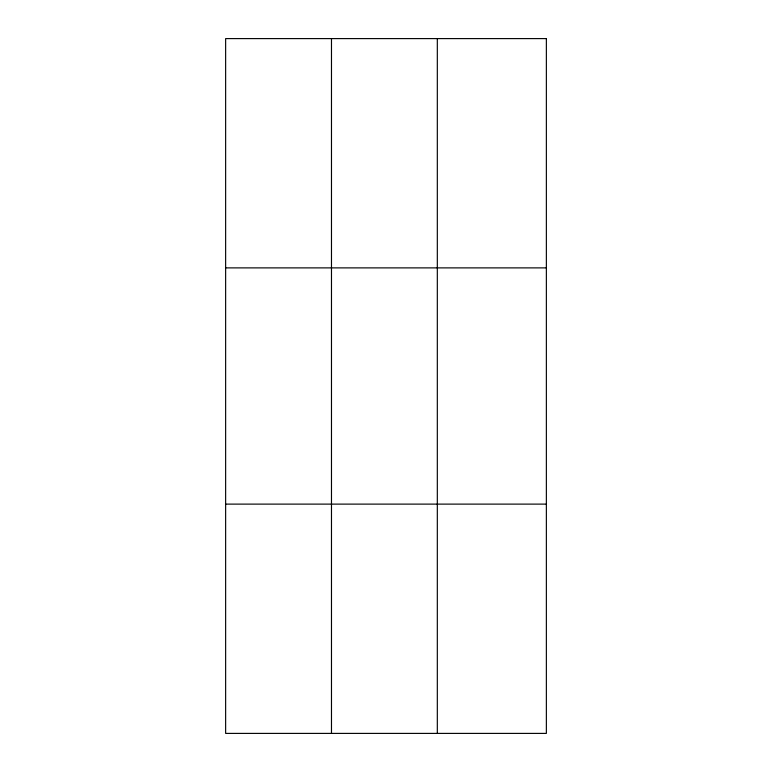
<?xml version="1.0" encoding="UTF-8"?>
<svg xmlns="http://www.w3.org/2000/svg" width="772" height="772" viewBox="0 0 772 772"><rect width="100%" height="100%" fill="white"/><g stroke="black" fill="none" stroke-linecap="round" stroke-linejoin="round"><path stroke-width="1.16" d="M331.477 38.6L331.477 733.4M437.319 38.6L437.319 733.4M225.636 267.884L546.364 267.884M225.636 504.116L546.364 504.116M546.364 38.6L546.364 733.4L225.636 733.4L225.636 38.6L546.364 38.6"/></g></svg>
